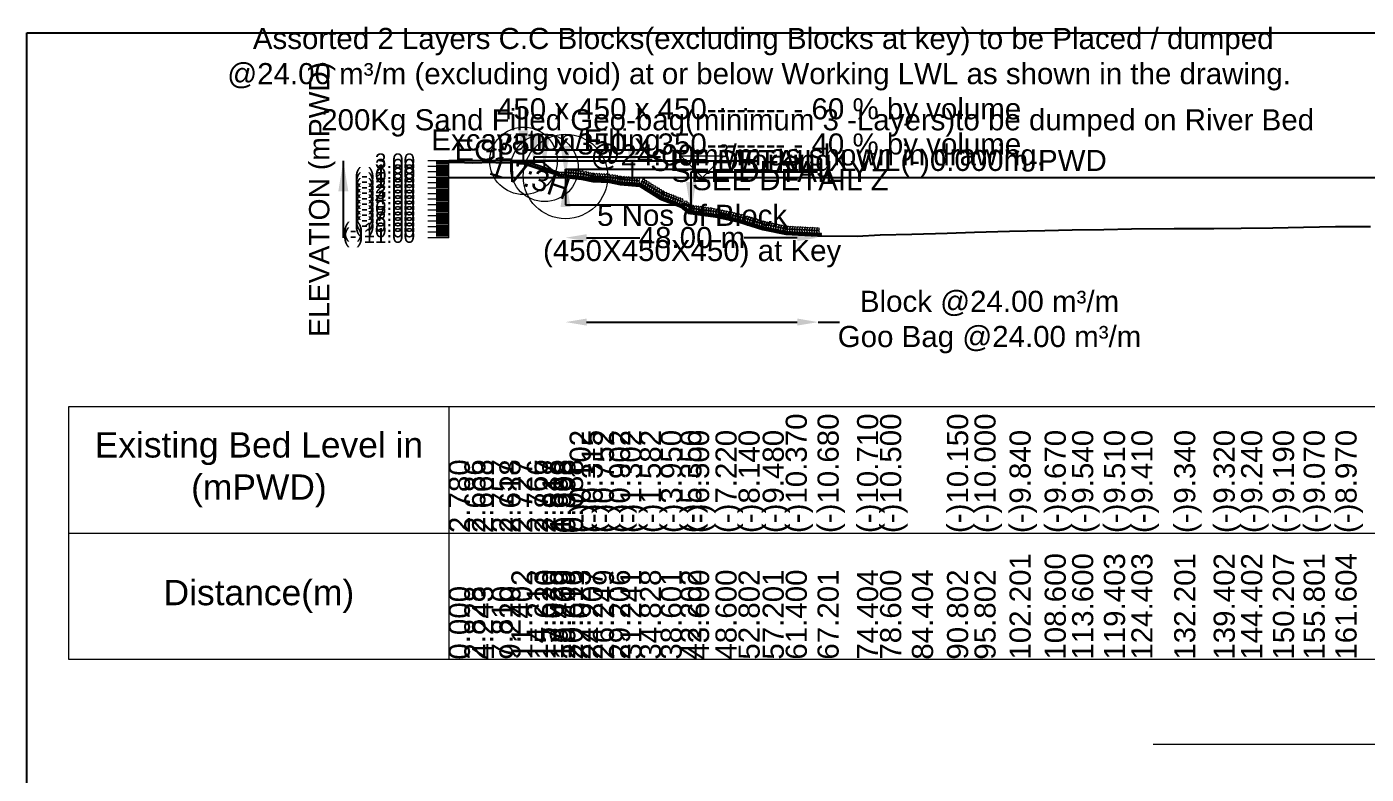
# Model space of a CAD drawing. Header units: inches. Extents: x 89000 to 845000, y -7071 to 18.
# Drawn here: x 175000 to 178174, y -1757 to 14 of the extents above; entities that cross this region are included whole.
import ezdxf

# ---------------------------------------------------------------- set-up
doc = ezdxf.new("R2010")
doc.units = ezdxf.units.IN
doc.header["$LTSCALE"] = 7
doc.header["$MEASUREMENT"] = 0
for name, color, linetype, lineweight in [('Cross section Data Border', 7, 'Continuous', 9), ('Cross Section Labels', 7, 'Continuous', 9), ('Existing_Bed_Level for Xsection', 7, 'Continuous', 25), ('Long Section Labels', 7, 'Continuous', 9)]:
    doc.layers.add(name, color=color, linetype=linetype, lineweight=lineweight)
doc.styles.get("Standard").update_dxf_attribs({"font": 'arial.ttf'})
doc.dimstyles.new('Appron Lebeling Style', dxfattribs={"dimtxt": 50, "dimasz": 50, "dimexe": 0.18, "dimexo": 0.0625, "dimgap": 0.09, "dimtad": 0, "dimtih": 1, "dimtoh": 1, "dimdec": 4, "dimzin": 0, "dimdsep": 46, "dimtxsty": 'Standard', "dimcen": 0.09, "dimse1": 1, "dimse2": 1, "dimadec": 0, "dimazin": 0, "dimtfac": 1, "dimtdec": 4, "dimtofl": 0, "dimtmove": 0, "dimatfit": 3, "dimfxl": 1, "dimtolj": 1, "dimtzin": 0, "dimarcsym": 0})
doc.dimstyles.get("Standard").update_dxf_attribs({"dimtxt": 0.18, "dimasz": 0.18, "dimexe": 0.18, "dimexo": 0.0625, "dimgap": 0.09, "dimtad": 0, "dimtih": 1, "dimtoh": 1, "dimdec": 4, "dimzin": 0, "dimdsep": 46, "dimtxsty": 'Standard', "dimcen": 0.09, "dimadec": 0, "dimazin": 0, "dimtfac": 1, "dimtdec": 4, "dimtofl": 0, "dimtmove": 0, "dimatfit": 3, "dimfxl": 1, "dimtolj": 1, "dimtzin": 0, "dimarcsym": 0})

# ---------------------------------------------------------------- blocks, each defined once
blk = doc.blocks.new('*D5')
at = {"layer": 'Cross Section Labels', "color": 0, "lineweight": -2, "transparency": 16777216}
for p, q in [((176326.5, -485.8), (176452.4, -485.8)), ((176825.4, -485.8), (176699.5, -485.8))]:
    blk.add_line(p, q, dxfattribs=at)
at = {"layer": 'Cross Section Labels', "color": 0, "transparency": 16777216}
for points in [[(176326.5, -477.4), (176326.5, -494.1), (176276.5, -485.8)], [(176825.4, -477.4), (176825.4, -494.1), (176875.4, -485.8)]]:
    blk.add_solid(points, dxfattribs=at)
at = {"layer": 'Defpoints', "color": 0, "transparency": 16777216}
for p in [(176276.5, -342.8), (176875.4, -481.6), (176875.4, -485.8)]:
    blk.add_point(p, dxfattribs=at)
at = {"layer": 'Cross Section Labels', "color": 0, "transparency": 16777216, "insert": (176576, -485.8), "char_height": 50, "attachment_point": 5}
blk.add_mtext('\\A1;48.00 m', dxfattribs=at)
blk = doc.blocks.new('*D6')
at = {"layer": 'Cross Section Labels', "color": 0, "lineweight": -2, "transparency": 16777216}
for p, q in [((176326.5, -685.8), (176825.4, -685.8)), ((176875.4, -685.8), (176925.4, -685.8))]:
    blk.add_line(p, q, dxfattribs=at)
at = {"layer": 'Cross Section Labels', "color": 0, "transparency": 16777216}
for points in [[(176326.5, -677.4), (176326.5, -694.1), (176276.5, -685.8)], [(176825.4, -677.4), (176825.4, -694.1), (176875.4, -685.8)]]:
    blk.add_solid(points, dxfattribs=at)
at = {"layer": 'Defpoints', "color": 0, "transparency": 16777216}
for p in [(176276.5, -342.8), (176875.4, -481.6), (176875.4, -685.8)]:
    blk.add_point(p, dxfattribs=at)
at = {"layer": 'Cross Section Labels', "color": 0, "transparency": 16777216, "insert": (177281.1, -685.8), "char_height": 50, "attachment_point": 5}
blk.add_mtext('\\A1;Block @24.00 m³/m ^JGoo Bag @24.00 m³/m ', dxfattribs=at)

msp = doc.modelspace()

# ---------------------------------------------------------------- linework, layer by layer
msp.add_lwpolyline([(175000, 0), (185000, 0), (185000, -7071), (175000, -7071)], close=True)
at = {"layer": 'Cross section Data Border'}
msp.add_lwpolyline([(175100, -885.77), (183757.09932, -885.77), (183757.09932, -1485.77), (175100, -1485.77)], close=True, dxfattribs=at)
for points in [[(176000, -885.77), (176000, -1485.77)], [(175100, -1185.77), (183757.09932, -1185.77)]]:
    msp.add_lwpolyline(points, dxfattribs=at)
at = {"layer": 'Cross Section Labels'}
msp.add_lwpolyline([(176600.87462, -342.77), (176650.87462, -292.77), (176550.87462, -292.77)], close=True, dxfattribs=at)
msp.add_lwpolyline([(177668.54966, -1685.77), (179828.54966, -1685.77), (181988.54966, -1685.77)], dxfattribs=at)
for centre, radius in [((176177.02462, -303.77), 80), ((176226.74962, -320.345), 80), ((176276.47462, -340.82), 100)]:
    msp.add_circle(centre, radius, dxfattribs=at)
at = {"layer": 'Existing_Bed_Level for Xsection'}
for points in [[(176276.47462, -303.77), (176000, -303.77)], [(176000, -306.63), (176036.76955, -307.852), (176055.15433, -308.086), (176101.53325, -306.929), (176119.85408, -308.736), (176148.22281, -307.319), (176184.76472, -306.812), (176203.06649, -306.019), (176221.38202, -306.136), (176239.70816, -322.126), (176249.72185, -329.796), (176268.00187, -341.626), (176286.2953, -344.096), (176314.69668, -346.865), (176341.23452, -352.546), (176379.68013, -354.496), (176406.13298, -359.696), (176452.76594, -363.336), (176501.80674, -394.12), (176548.62464, -412.32), (176566.80596, -427.27), (176631.80535, -436.63), (176686.4197, -448.59), (176743.61818, -466.01), (176798.20423, -477.58), (176873.61548, -481.61), (176967.25591, -482), (177021.80331, -479.27), (177097.24929, -477.58), (177180.42577, -474.72), (177245.42443, -472.77), (177328.61018, -470.69), (177411.80239, -468.48), (177476.80229, -466.79), (177552.23484, -466.4), (177617.23344, -465.1), (177718.60787, -464.19), (177812.22984, -463.93), (177877.22881, -462.89), (177952.68482, -462.24), (178025.41502, -460.68), (178100.85792, -459.38), (178184.03869, -459.64)], [(176261.84962, -332.045), (176177.62502, -303.97014), (176177.02462, -303.77), (176176.39173, -303.77), (176164.69173, -303.77)], [(176164.69173, -307.67), (176176.39173, -307.67), (176261.84962, -336.15596)], [(176164.69173, -308.97), (176176.18077, -308.97), (176260.03077, -336.92)], [(176164.69173, -310.27), (176175.96981, -310.27), (176258.92462, -337.9216)], [(176000, -342.77), (183657.09932, -342.77)]]:
    msp.add_lwpolyline(points, dxfattribs=at)
at = {"layer": 'Long Section Labels'}
for points in [[(176000, -303.77), (175950, -303.77)], [(176000, -316.77), (175950, -316.77)], [(176000, -307.02), (175970, -307.02)], [(176000, -310.27), (175970, -310.27)], [(176000, -313.52), (175970, -313.52)], [(176000, -485.77), (176000, -472.77), (176000, -459.77), (176000, -446.77), (176000, -433.77), (176000, -420.77), (176000, -407.77), (176000, -394.77), (176000, -381.77), (176000, -368.77), (176000, -355.77), (176000, -342.77), (176000, -329.77), (176000, -316.77), (176000, -303.77)], [(176000, -329.77), (175950, -329.77)], [(176000, -342.77), (175950, -342.77)], [(176000, -320.02), (175970, -320.02)], [(176000, -323.27), (175970, -323.27)], [(176000, -326.52), (175970, -326.52)], [(176000, -333.02), (175970, -333.02)], [(176000, -336.27), (175970, -336.27)], [(176000, -339.52), (175970, -339.52)], [(176000, -346.02), (175970, -346.02)], [(176000, -355.77), (175950, -355.77)], [(176000, -368.77), (175950, -368.77)], [(176000, -349.27), (175970, -349.27)], [(176000, -352.52), (175970, -352.52)], [(176000, -359.02), (175970, -359.02)], [(176000, -362.27), (175970, -362.27)], [(176000, -365.52), (175970, -365.52)], [(176000, -372.02), (175970, -372.02)], [(176000, -375.27), (175970, -375.27)], [(176000, -378.52), (175970, -378.52)], [(176000, -381.77), (175950, -381.77)], [(176000, -394.77), (175950, -394.77)], [(176000, -407.77), (175950, -407.77)], [(176000, -385.02), (175970, -385.02)], [(176000, -388.27), (175970, -388.27)], [(176000, -391.52), (175970, -391.52)], [(176000, -398.02), (175970, -398.02)], [(176000, -401.27), (175970, -401.27)], [(176000, -404.52), (175970, -404.52)], [(176000, -411.02), (175970, -411.02)], [(176000, -420.77), (175950, -420.77)], [(176000, -433.77), (175950, -433.77)], [(176000, -414.27), (175970, -414.27)], [(176000, -417.52), (175970, -417.52)], [(176000, -424.02), (175970, -424.02)], [(176000, -427.27), (175970, -427.27)], [(176000, -430.52), (175970, -430.52)], [(176000, -437.02), (175970, -437.02)], [(176000, -440.27), (175970, -440.27)], [(176000, -443.52), (175970, -443.52)], [(176000, -446.77), (175950, -446.77)], [(176000, -459.77), (175950, -459.77)], [(176000, -472.77), (175950, -472.77)], [(176000, -450.02), (175970, -450.02)], [(176000, -453.27), (175970, -453.27)], [(176000, -456.52), (175970, -456.52)], [(176000, -463.02), (175970, -463.02)], [(176000, -466.27), (175970, -466.27)], [(176000, -469.52), (175970, -469.52)], [(176000, -476.02), (175970, -476.02)], [(176000, -485.77), (175950, -485.77)], [(176000, -479.27), (175970, -479.27)], [(176000, -482.52), (175970, -482.52)]]:
    msp.add_lwpolyline(points, dxfattribs=at)
for points in [[(176164.69173, -303.77), (176160.79173, -303.77), (176160.79173, -309.62), (176164.69173, -309.62)], [(176164.69173, -309.62), (176160.79173, -309.62), (176160.79173, -315.47), (176164.69173, -315.47)], [(176170.54173, -303.77), (176164.69173, -303.77), (176164.69173, -307.67), (176170.54173, -307.67)], [(176176.39173, -303.77), (176170.54173, -303.77), (176170.54173, -307.67), (176176.39173, -307.67)], [(176183.17482, -305.82007), (176177.62502, -303.97014), (176176.39173, -307.67), (176181.94153, -309.51993)], [(176188.72462, -307.67), (176183.17482, -305.82007), (176181.94153, -309.51993), (176187.49133, -311.36986)], [(176194.27441, -309.51993), (176188.72462, -307.67), (176187.49133, -311.36986), (176193.04112, -313.2198)], [(176199.82421, -311.36986), (176194.27441, -309.51993), (176193.04112, -313.2198), (176198.59092, -315.06973)], [(176205.37401, -313.2198), (176199.82421, -311.36986), (176198.59092, -315.06973), (176204.14072, -316.91966)], [(176210.9238, -315.06973), (176205.37401, -313.2198), (176204.14072, -316.91966), (176209.69052, -318.76959)], [(176216.4736, -316.91966), (176210.9238, -315.06973), (176209.69052, -318.76959), (176215.24031, -320.61953)], [(176222.0234, -318.76959), (176216.4736, -316.91966), (176215.24031, -320.61953), (176220.79011, -322.46946)], [(176227.5732, -320.61953), (176222.0234, -318.76959), (176220.79011, -322.46946), (176226.33991, -324.31939)], [(176233.12299, -322.46946), (176227.5732, -320.61953), (176226.33991, -324.31939), (176231.88971, -326.16932)], [(176238.67279, -324.31939), (176233.12299, -322.46946), (176231.88971, -326.16932), (176237.4395, -328.01926)], [(176244.22259, -326.16932), (176238.67279, -324.31939), (176237.4395, -328.01926), (176242.9893, -329.86919)], [(176249.77239, -328.01926), (176244.22259, -326.16932), (176242.9893, -329.86919), (176248.5391, -331.71912)], [(176255.32218, -329.86919), (176249.77239, -328.01926), (176248.5391, -331.71912), (176254.08889, -333.56905)], [(176260.87198, -331.71912), (176255.32218, -329.86919), (176254.08889, -333.56905), (176259.63869, -335.41899)], [(176264.77462, -336.92), (176258.92462, -336.92), (176258.92462, -342.77), (176264.77462, -342.77)], [(176267.69962, -331.07), (176261.84962, -331.07), (176261.84962, -336.92), (176267.69962, -336.92)], [(176270.62462, -336.92), (176264.77462, -336.92), (176264.77462, -342.77), (176270.62462, -342.77)], [(176273.54962, -331.07), (176267.69962, -331.07), (176267.69962, -336.92), (176273.54962, -336.92)], [(176276.47462, -336.92), (176270.62462, -336.92), (176270.62462, -342.77), (176276.47462, -342.77)], [(176283.18022, -330.41839), (176277.37792, -331.16393), (176278.12346, -336.96623), (176283.92576, -336.22069)], [(176283.03253, -324.07944), (176277.61913, -326.29699), (176279.83668, -331.7104), (176285.25009, -329.49284)], [(176288.97761, -331.20116), (176283.17531, -331.9467), (176283.92085, -337.749), (176289.72315, -337.00346)], [(176288.82992, -324.86221), (176283.41652, -327.07976), (176285.63408, -332.49317), (176291.04748, -330.27561)], [(176294.32089, -331.67837), (176288.55016, -332.63816), (176289.50995, -338.40889), (176295.28068, -337.4491)], [(176293.93868, -325.34923), (176288.61107, -327.76563), (176291.02747, -333.09325), (176296.35509, -330.67684)], [(176300.14328, -332.24603), (176294.37255, -333.20582), (176295.33235, -338.97655), (176301.10307, -338.01676)], [(176299.76108, -325.91688), (176294.43346, -328.33329), (176296.84986, -333.6609), (176302.17748, -331.2445)], [(176305.96568, -332.81368), (176300.19495, -333.77347), (176301.15474, -339.5442), (176306.92547, -338.58441)], [(176305.58347, -326.48454), (176300.25585, -328.90094), (176302.67226, -334.22856), (176307.99987, -331.81216)], [(176311.78807, -333.38134), (176306.01734, -334.34113), (176306.97713, -340.11186), (176312.74786, -339.15207)], [(176311.40586, -327.05219), (176306.07825, -329.4686), (176308.49465, -334.79621), (176313.82227, -332.37981)], [(176317.61046, -333.94899), (176311.83974, -334.90879), (176312.79953, -340.67951), (176318.57025, -339.71972)], [(176317.22826, -327.61985), (176311.90064, -330.03625), (176314.31704, -335.36387), (176319.64466, -332.94747)], [(176324.77744, -335.58755), (176318.93508, -335.88642), (176319.23395, -341.72878), (176325.07631, -341.42991)], [(176325.11578, -329.25591), (176319.54841, -331.05226), (176321.34476, -336.61963), (176326.91213, -334.82328)], [(176330.49783, -336.81213), (176324.65547, -337.111), (176324.95434, -342.95336), (176330.7967, -342.65449)], [(176330.83617, -330.48049), (176325.2688, -332.27684), (176327.06515, -337.84421), (176332.63252, -336.04786)], [(176336.21823, -338.0367), (176330.37587, -338.33557), (176330.67474, -344.17793), (176336.5171, -343.87906)], [(176336.55657, -331.70506), (176330.9892, -333.50141), (176332.78555, -339.06878), (176338.35292, -337.27243)], [(176341.93862, -339.26128), (176336.09626, -339.56015), (176336.39513, -345.40251), (176342.23749, -345.10364)], [(176342.27696, -332.92964), (176336.70959, -334.72599), (176338.50594, -340.29336), (176344.07331, -338.49701)], [(176344.97677, -333.31089), (176339.76726, -335.97238), (176342.42875, -341.18189), (176347.63826, -338.5204)], [(176345.65283, -339.61542), (176339.93297, -340.84247), (176341.16002, -346.56234), (176346.87988, -345.33528)], [(176350.81926, -333.60723), (176345.60975, -336.26872), (176348.27124, -341.47822), (176353.48075, -338.81673)], [(176351.49532, -339.91176), (176345.77546, -341.13881), (176347.00251, -346.85867), (176352.72237, -345.63162)], [(176356.66175, -333.90356), (176351.45224, -336.56505), (176354.11373, -341.77456), (176359.32324, -339.11307)], [(176357.33781, -340.20809), (176351.61795, -341.43515), (176352.845, -347.15501), (176358.56486, -345.92796)], [(176362.50424, -334.1999), (176357.29473, -336.86139), (176359.95622, -342.0709), (176365.16573, -339.40941)], [(176363.1803, -340.50443), (176357.46043, -341.73149), (176358.68749, -347.45135), (176364.40735, -346.22429)], [(176368.34673, -334.49624), (176363.13722, -337.15773), (176365.79871, -342.36724), (176371.00822, -339.70575)], [(176369.02279, -340.80077), (176363.30292, -342.02782), (176364.52998, -347.74769), (176370.24984, -346.52063)], [(176374.18922, -334.79257), (176368.97971, -337.45407), (176371.6412, -342.66357), (176376.85071, -340.00208)], [(176374.86528, -341.0971), (176369.14541, -342.32416), (176370.37247, -348.04402), (176376.09233, -346.81697)], [(176380.03171, -335.08891), (176374.8222, -337.7504), (176377.48369, -342.95991), (176382.6932, -340.29842)], [(176380.70777, -341.39344), (176374.9879, -342.6205), (176376.21496, -348.34036), (176381.93482, -347.1133)], [(176388.31014, -342.80323), (176382.47362, -343.20013), (176382.87052, -349.03665), (176388.70704, -348.63975)], [(176388.54215, -336.4668), (176383.00571, -338.35636), (176384.89527, -343.89279), (176390.4317, -342.00323)], [(176394.05029, -343.93161), (176388.21377, -344.32851), (176388.61067, -350.16503), (176394.44719, -349.76813)], [(176394.28229, -337.59518), (176388.74586, -339.48473), (176390.63542, -345.02117), (176396.17185, -343.13161)], [(176399.79043, -345.05998), (176393.95391, -345.45688), (176394.35081, -351.2934), (176400.18733, -350.8965)], [(176400.02244, -338.72355), (176394.48601, -340.61311), (176396.37556, -346.14954), (176401.91199, -344.25999)], [(176405.53058, -346.18836), (176399.69406, -346.58526), (176400.09096, -352.42178), (176405.92748, -352.02488)], [(176405.76258, -339.85193), (176400.22615, -341.74149), (176402.11571, -347.27792), (176407.65214, -345.38836)], [(176409.29659, -340.48395), (176404.01657, -343.00266), (176406.53529, -348.28268), (176411.8153, -345.76396)], [(176409.8008, -346.80454), (176404.04966, -347.87546), (176405.12058, -353.6266), (176410.87172, -352.55568)], [(176415.12885, -340.93919), (176409.84883, -343.45791), (176412.36755, -348.73792), (176417.64756, -346.21921)], [(176415.63306, -347.25979), (176409.88192, -348.33071), (176410.95284, -354.08185), (176416.70398, -353.01093)], [(176420.96111, -341.39444), (176415.68109, -343.91315), (176418.19981, -349.19317), (176423.47982, -346.67445)], [(176421.46532, -347.71503), (176415.71418, -348.78595), (176416.7851, -354.53709), (176422.53624, -353.46617)], [(176426.79337, -341.84968), (176421.51335, -344.3684), (176424.03207, -349.64841), (176429.31208, -347.1297)], [(176427.29758, -348.17028), (176421.54644, -349.2412), (176422.61736, -354.99234), (176428.3685, -353.92142)], [(176432.62563, -342.30493), (176427.34561, -344.82364), (176429.86433, -350.10366), (176435.14434, -347.58494)], [(176433.12984, -348.62552), (176427.3787, -349.69644), (176428.44962, -355.44758), (176434.20076, -354.37666)], [(176438.45789, -342.76017), (176433.17787, -345.27889), (176435.69659, -350.5589), (176440.9766, -348.04019)], [(176438.9621, -349.08077), (176433.21096, -350.15169), (176434.28188, -355.90283), (176440.03302, -354.83191)], [(176444.29015, -343.21542), (176439.01013, -345.73413), (176441.52885, -351.01415), (176446.80886, -348.49543)], [(176450.12241, -343.67066), (176444.84239, -346.18938), (176447.3611, -351.46939), (176452.64112, -348.95068)], [(176464.50645, -347.80036), (176458.66058, -347.58072), (176458.44093, -353.42659), (176464.28681, -353.64624)], [(176444.79436, -349.53601), (176439.04322, -350.60693), (176440.11414, -356.35807), (176445.86528, -355.28715)], [(176450.62662, -349.99126), (176444.87548, -351.06218), (176445.9464, -356.81332), (176451.69754, -355.7424)], [(176462.01947, -353.63295), (176456.42826, -351.91223), (176454.70754, -357.50344), (176460.29875, -359.22416)], [(176466.97419, -356.74313), (176461.38297, -355.02242), (176459.66226, -360.61363), (176465.25347, -362.33434)], [(176469.46117, -350.91055), (176463.61529, -350.69091), (176463.39565, -356.53678), (176469.24153, -356.75642)], [(176471.9289, -359.85332), (176466.33769, -358.13261), (176464.61698, -363.72382), (176470.20819, -365.44453)], [(176474.41589, -354.02073), (176468.57001, -353.80109), (176468.35037, -359.64697), (176474.19625, -359.86661)], [(176476.88362, -362.96351), (176471.29241, -361.24279), (176469.5717, -366.83401), (176475.16291, -368.55472)], [(176479.37061, -357.13092), (176473.52473, -356.91128), (176473.30509, -362.75716), (176479.15096, -362.9768)], [(176481.83834, -366.0737), (176476.24713, -364.35298), (176474.52642, -369.94419), (176480.11763, -371.66491)], [(176484.32532, -360.24111), (176478.47945, -360.02147), (176478.25981, -365.86734), (176484.10568, -366.08698)], [(176486.79306, -369.18388), (176481.20185, -367.46317), (176479.48113, -373.05438), (176485.07235, -374.77509)], [(176489.28004, -363.3513), (176483.43417, -363.13165), (176483.21453, -368.97753), (176489.0604, -369.19717)], [(176491.74778, -372.29407), (176486.15657, -370.57336), (176484.43585, -376.16457), (176490.02706, -377.88528)], [(176494.23476, -366.46148), (176488.38889, -366.24184), (176488.16924, -372.08772), (176494.01512, -372.30736)], [(176496.7025, -375.40426), (176491.11128, -373.68354), (176489.39057, -379.27476), (176494.98178, -380.99547)], [(176499.18948, -369.57167), (176493.3436, -369.35203), (176493.12396, -375.1979), (176498.96984, -375.41755)], [(176501.65721, -378.51444), (176496.066, -376.79373), (176494.34529, -382.38494), (176499.9365, -384.10566)], [(176504.1442, -372.68186), (176498.29832, -372.46222), (176498.07868, -378.30809), (176503.92456, -378.52773)], [(176506.61193, -381.62463), (176501.02072, -379.90392), (176499.30001, -385.49513), (176504.89122, -387.21584)], [(176509.09892, -375.79205), (176503.25304, -375.5724), (176503.0334, -381.41828), (176508.87927, -381.63792)], [(176510.96281, -376.86505), (176505.18047, -377.75221), (176506.06763, -383.53455), (176511.84997, -382.64739)], [(176516.41531, -378.98466), (176510.63297, -379.87181), (176511.52013, -385.65415), (176517.30247, -384.767)], [(176509.62083, -383.06209), (176503.8054, -382.42708), (176503.1704, -388.24252), (176508.98583, -388.87752)], [(176515.07334, -385.18169), (176509.2579, -384.54669), (176508.6229, -390.36212), (176514.43833, -390.99713)], [(176520.52584, -387.3013), (176514.7104, -386.6663), (176514.0754, -392.48173), (176519.89083, -393.11673)], [(176521.86782, -381.10427), (176516.08548, -381.99142), (176516.97263, -387.77376), (176522.75497, -386.88661)], [(176525.97834, -389.42091), (176520.1629, -388.7859), (176519.5279, -394.60134), (176525.34333, -395.23634)], [(176527.32032, -383.22387), (176521.53798, -384.11103), (176522.42513, -389.89337), (176528.20747, -389.00621)], [(176531.43084, -391.54051), (176525.61541, -390.90551), (176524.9804, -396.72094), (176530.79583, -397.35595)], [(176532.77282, -385.34348), (176526.99048, -386.23063), (176527.87763, -392.01297), (176533.65997, -391.12582)], [(176536.88334, -393.66012), (176531.06791, -393.02511), (176530.4329, -398.84055), (176536.24834, -399.47555)], [(176538.22532, -387.46308), (176532.44298, -388.35024), (176533.33014, -394.13258), (176539.11248, -393.24542)], [(176542.33584, -395.77972), (176536.52041, -395.14472), (176535.8854, -400.96015), (176541.70084, -401.59516)], [(176543.67782, -389.58269), (176537.89548, -390.46985), (176538.78264, -396.25219), (176544.56498, -395.36503)], [(176547.78834, -397.89933), (176541.97291, -397.26433), (176541.3379, -403.07976), (176547.15334, -403.71476)], [(176549.13032, -391.7023), (176543.34798, -392.58945), (176544.23514, -398.37179), (176550.01748, -397.48464)], [(176553.24084, -400.01894), (176547.42541, -399.38393), (176546.79041, -405.19937), (176552.60584, -405.83437)], [(176554.58282, -393.8219), (176548.80048, -394.70906), (176549.68764, -400.4914), (176555.46998, -399.60424)], [(176561.36811, -405.78969), (176556.04137, -403.37135), (176553.62303, -408.69809), (176558.94977, -411.11643)], [(176564.5772, -400.32106), (176558.80682, -399.35918), (176557.84494, -405.12956), (176563.61532, -406.09144)], [(176565.88668, -409.50519), (176560.55995, -407.08685), (176558.14161, -412.41359), (176563.46835, -414.83193)], [(176569.09578, -404.03657), (176563.3254, -403.07468), (176562.36352, -408.84506), (176568.1339, -409.80694)], [(176570.40526, -413.22069), (176565.07852, -410.80235), (176562.66019, -416.12909), (176567.98692, -418.54743)], [(176573.61436, -407.75207), (176567.84398, -406.79018), (176566.88209, -412.56056), (176572.65247, -413.52245)], [(176574.08694, -408.71838), (176568.65421, -410.88816), (176570.82399, -416.32089), (176576.25672, -414.1511)], [(176578.13294, -411.46757), (176572.36256, -410.50568), (176571.40067, -416.27606), (176577.17105, -417.23795)], [(176579.87721, -409.55218), (176574.44448, -411.72197), (176576.61427, -417.1547), (176582.04699, -414.98491)], [(176585.66748, -410.38599), (176580.23475, -412.55578), (176582.40454, -417.9885), (176587.83727, -415.81872)], [(176591.45776, -411.2198), (176586.02503, -413.38958), (176588.19481, -418.82231), (176593.62754, -416.65253)], [(176597.24803, -412.05361), (176591.8153, -414.22339), (176593.98509, -419.65612), (176599.41781, -417.48633)], [(176574.92384, -416.93619), (176569.5971, -414.51786), (176567.17876, -419.84459), (176572.5055, -422.26293)], [(176574.17878, -415.05839), (176568.37014, -415.75279), (176569.06454, -421.56143), (176574.87318, -420.86703)], [(176579.96905, -415.89219), (176574.16041, -416.58659), (176574.85481, -422.39524), (176580.66345, -421.70083)], [(176585.75932, -416.726), (176579.95068, -417.4204), (176580.64508, -423.22904), (176586.45373, -422.53464)], [(176591.5496, -417.55981), (176585.74096, -418.25421), (176586.43536, -424.06285), (176592.244, -423.36845)], [(176597.33987, -418.39361), (176591.53123, -419.08802), (176592.22563, -424.89666), (176598.03427, -424.20225)], [(176603.13014, -419.22742), (176597.3215, -419.92182), (176598.0159, -425.73046), (176603.82455, -425.03606)], [(176603.0383, -412.88741), (176597.60557, -415.0572), (176599.77536, -420.48993), (176605.20809, -418.32014)], [(176608.92042, -420.06123), (176603.11178, -420.75563), (176603.80618, -426.56427), (176609.61482, -425.86987)], [(176608.82858, -413.72122), (176603.39585, -415.89101), (176605.56563, -421.32373), (176610.99836, -419.15395)], [(176613.78504, -420.3453), (176608.35231, -422.51509), (176610.5221, -427.94781), (176615.95483, -425.77803)], [(176614.61885, -414.55503), (176609.18612, -416.72481), (176611.35591, -422.15754), (176616.78863, -419.98775)], [(176619.57531, -421.17911), (176614.14259, -423.34889), (176616.31237, -428.78162), (176621.7451, -426.61184)], [(176620.40912, -415.38883), (176614.97639, -417.55862), (176617.14618, -422.99135), (176622.57891, -420.82156)], [(176625.36559, -422.01292), (176619.93286, -424.1827), (176622.10265, -429.61543), (176627.53537, -427.44564)], [(176628.40883, -418.4881), (176623.03212, -416.18299), (176620.72702, -421.5597), (176626.10372, -423.86481)], [(176631.15586, -422.84672), (176625.72313, -425.01651), (176627.89292, -430.44924), (176633.32565, -428.27945)], [(176634.19911, -419.32191), (176628.8224, -417.0168), (176626.51729, -422.39351), (176631.894, -424.69861)], [(176637.8715, -424.08734), (176632.29576, -425.85752), (176634.06593, -431.43327), (176639.64168, -429.66309)], [(176641.16231, -420.79245), (176635.96688, -418.10358), (176633.278, -423.299), (176638.47343, -425.98788)], [(176643.58608, -425.33878), (176638.01033, -427.10896), (176639.78051, -432.6847), (176645.35626, -430.91453)], [(176646.87688, -422.04389), (176641.68146, -419.35501), (176638.99258, -424.55044), (176644.18801, -427.23932)], [(176649.30066, -426.59022), (176643.72491, -428.36039), (176645.49509, -433.93614), (176651.07084, -432.16597)], [(176652.59146, -423.29533), (176647.39604, -420.60645), (176644.70716, -425.80187), (176649.90258, -428.49075)], [(176655.01524, -427.84165), (176649.43949, -429.61183), (176651.20967, -435.18758), (176656.78542, -433.4174)], [(176658.30604, -424.54676), (176653.11062, -421.85788), (176650.42174, -427.05331), (176655.61716, -429.74219)], [(176660.72982, -429.09309), (176655.15407, -430.86326), (176656.92425, -436.43901), (176662.49999, -434.66884)], [(176664.02062, -425.7982), (176658.8252, -423.10932), (176656.13632, -428.30474), (176661.33174, -430.99362)], [(176666.4444, -430.34452), (176660.86865, -432.1147), (176662.63882, -437.69045), (176668.21457, -435.92027)], [(176669.7352, -427.04963), (176664.53977, -424.36076), (176661.8509, -429.55618), (176667.04632, -432.24506)], [(176672.15898, -431.59596), (176666.58323, -433.36614), (176668.3534, -438.94188), (176673.92915, -437.17171)], [(176675.44978, -428.30107), (176670.25435, -425.61219), (176667.56547, -430.80762), (176672.7609, -433.4965)], [(176677.87355, -432.8474), (176672.29781, -434.61757), (176674.06798, -440.19332), (176679.64373, -438.42315)], [(176681.16436, -429.55251), (176675.96893, -426.86363), (176673.28005, -432.05905), (176678.47548, -434.74793)], [(176683.58813, -434.09883), (176678.01238, -435.86901), (176679.78256, -441.44476), (176685.35831, -439.67458)], [(176686.87893, -430.80394), (176681.68351, -428.11506), (176678.99463, -433.31049), (176684.19006, -435.99937)], [(176689.30271, -435.35027), (176683.72696, -437.12044), (176685.49714, -442.69619), (176691.07289, -440.92602)], [(176692.59351, -432.05538), (176687.39809, -429.3665), (176684.70921, -434.56192), (176689.90463, -437.2508)], [(176695.94831, -437.32752), (176690.24887, -438.64621), (176691.56756, -444.34565), (176697.267, -443.02696)], [(176699.49202, -434.30631), (176694.52823, -431.21063), (176691.43255, -436.17442), (176696.39634, -439.2701)], [(176701.54453, -439.03187), (176695.8451, -440.35056), (176697.16379, -446.05), (176702.86322, -444.73131)], [(176705.08824, -436.01065), (176700.12445, -432.91497), (176697.02877, -437.87877), (176701.99257, -440.97445)], [(176707.14075, -440.73622), (176701.44132, -442.05491), (176702.76001, -447.75434), (176708.45944, -446.43566)], [(176710.68447, -437.715), (176705.72067, -434.61932), (176702.62499, -439.58312), (176707.58879, -442.6788)], [(176712.73697, -442.44057), (176707.03754, -443.75926), (176708.35623, -449.45869), (176714.05566, -448.14)], [(176716.28069, -439.41935), (176711.31689, -436.32367), (176708.22121, -441.28747), (176713.18501, -444.38315)], [(176718.3332, -444.14492), (176712.63376, -445.46361), (176713.95245, -451.16304), (176719.65188, -449.84435)], [(176721.87691, -441.1237), (176716.91311, -438.02802), (176713.81743, -442.99182), (176718.78123, -446.0875)], [(176727.47313, -442.82805), (176722.50933, -439.73237), (176719.41366, -444.69617), (176724.37745, -447.79185)], [(176733.06935, -444.5324), (176728.10556, -441.43672), (176725.00988, -446.40052), (176729.97367, -449.49619)], [(176738.66557, -446.23675), (176733.70178, -443.14107), (176730.6061, -448.10486), (176735.56989, -451.20054)], [(176723.92942, -445.84927), (176718.22998, -447.16796), (176719.54867, -452.86739), (176725.24811, -451.5487)], [(176729.52564, -447.55362), (176723.8262, -448.87231), (176725.14489, -454.57174), (176730.84433, -453.25305)], [(176735.12186, -449.25797), (176729.42243, -450.57665), (176730.74111, -456.27609), (176736.44055, -454.9574)], [(176740.71808, -450.96231), (176735.01865, -452.281), (176736.33734, -457.98044), (176742.03677, -456.66175)], [(176744.26179, -447.9411), (176739.298, -444.84542), (176736.20232, -449.80921), (176741.16612, -452.90489)], [(176746.3143, -452.66666), (176740.61487, -453.98535), (176741.93356, -459.68479), (176747.63299, -458.3661)], [(176749.85802, -449.64545), (176744.89422, -446.54977), (176741.79854, -451.51356), (176746.76234, -454.60924)], [(176750.87078, -453.69624), (176745.30706, -455.50384), (176747.11465, -461.06757), (176752.67838, -459.25997)], [(176754.13937, -450.37931), (176748.926, -447.7254), (176746.27209, -452.93878), (176751.48546, -455.59269)], [(176756.59364, -454.90925), (176751.02991, -456.71685), (176752.83751, -462.28058), (176758.40124, -460.47298)], [(176759.86223, -451.59232), (176754.64886, -448.93841), (176751.99495, -454.15179), (176757.20832, -456.8057)], [(176762.3165, -456.12226), (176756.75277, -457.92986), (176758.56037, -463.49359), (176764.1241, -461.68599)], [(176765.58509, -452.80533), (176760.37171, -450.15142), (176757.71781, -455.3648), (176762.93118, -458.01871)], [(176768.03936, -457.33527), (176762.47563, -459.14287), (176764.28323, -464.7066), (176769.84696, -462.899)], [(176771.30795, -454.01834), (176766.09457, -451.36444), (176763.44066, -456.57781), (176768.65404, -459.23172)], [(176773.76222, -458.54828), (176768.19849, -460.35588), (176770.00609, -465.91961), (176775.56982, -464.11201)], [(176777.0308, -455.23135), (176771.81743, -452.57745), (176769.16352, -457.79082), (176774.3769, -460.44473)], [(176779.48507, -459.76129), (176773.92135, -461.56889), (176775.72895, -467.13262), (176781.29267, -465.32502)], [(176782.75366, -456.44437), (176777.54029, -453.79046), (176774.88638, -459.00383), (176780.09975, -461.65774)], [(176785.20793, -460.9743), (176779.6442, -462.7819), (176781.4518, -468.34563), (176787.01553, -466.53803)], [(176788.47652, -457.65738), (176783.26315, -455.00347), (176780.60924, -460.21684), (176785.82261, -462.87075)], [(176790.93079, -462.18731), (176785.36706, -463.99491), (176787.17466, -469.55864), (176792.73839, -467.75104)], [(176794.19938, -458.87039), (176788.986, -456.21648), (176786.3321, -461.42985), (176791.54547, -464.08376)], [(176796.65365, -463.40032), (176791.08992, -465.20792), (176792.89752, -470.77165), (176798.46125, -468.96405)], [(176799.92224, -460.0834), (176794.70886, -457.42949), (176792.05495, -462.64286), (176797.26833, -465.29677)], [(176800.31826, -464.12366), (176795.10155, -466.77101), (176797.74891, -471.98772), (176802.96561, -469.34036)], [(176803.03379, -460.34059), (176797.47233, -458.526), (176795.65774, -464.08745), (176801.21919, -465.90204)], [(176806.15992, -464.43584), (176800.94322, -467.08319), (176803.59057, -472.2999), (176808.80728, -469.65254)], [(176808.87545, -460.65277), (176803.314, -458.83818), (176801.49941, -464.39963), (176807.06086, -466.21423)], [(176812.00159, -464.74802), (176806.78488, -467.39537), (176809.43224, -472.61208), (176814.64894, -469.96472)], [(176814.71712, -460.96495), (176809.15566, -459.15036), (176807.34107, -464.71181), (176812.90252, -466.52641)], [(176817.84325, -465.0602), (176812.62655, -467.70755), (176815.2739, -472.92426), (176820.49061, -470.2769)], [(176820.55878, -461.27713), (176814.99733, -459.46254), (176813.18273, -465.02399), (176818.74419, -466.83859)], [(176823.68492, -465.37238), (176818.46821, -468.01973), (176821.11556, -473.23644), (176826.33227, -470.58908)], [(176826.40044, -461.58931), (176820.83899, -459.77472), (176819.0244, -465.33617), (176824.58585, -467.15077)], [(176829.52658, -465.68456), (176824.30988, -468.33191), (176826.95723, -473.54862), (176832.17394, -470.90126)], [(176832.24211, -461.90149), (176826.68066, -460.0869), (176824.86606, -465.64835), (176830.42752, -467.46295)], [(176835.36825, -465.99674), (176830.15154, -468.64409), (176832.79889, -473.8608), (176838.0156, -471.21345)], [(176838.08377, -462.21367), (176832.52232, -460.39908), (176830.70773, -465.96053), (176836.26918, -467.77513)], [(176841.20991, -466.30892), (176835.9932, -468.95627), (176838.64056, -474.17298), (176843.85726, -471.52563)], [(176843.92544, -462.52585), (176838.36398, -460.71126), (176836.54939, -466.27271), (176842.11084, -468.08731)], [(176847.05158, -466.6211), (176841.83487, -469.26845), (176844.48222, -474.48516), (176849.69893, -471.83781)], [(176849.7671, -462.83804), (176844.20565, -461.02344), (176842.39106, -466.58489), (176847.95251, -468.39949)], [(176852.89324, -466.93328), (176847.67653, -469.58063), (176850.32389, -474.79734), (176855.54059, -472.14999)], [(176855.60877, -463.15022), (176850.04731, -461.33562), (176848.23272, -466.89707), (176853.79417, -468.71167)], [(176858.7349, -467.24546), (176853.5182, -469.89281), (176856.16555, -475.10952), (176861.38226, -472.46217)], [(176861.45043, -463.4624), (176855.88898, -461.6478), (176854.07439, -467.20926), (176859.63584, -469.02385)], [(176864.57657, -467.55764), (176859.35986, -470.20499), (176862.00722, -475.4217), (176867.22392, -472.77435)], [(176867.2921, -463.77458), (176861.73064, -461.95998), (176859.91605, -467.52144), (176865.4775, -469.33603)], [(176870.41823, -467.86982), (176865.20153, -470.51717), (176867.84888, -475.73388), (176873.06559, -473.08653)], [(176873.13376, -464.08676), (176867.57231, -462.27216), (176865.75771, -467.83362), (176871.31917, -469.64821)], [(176875.59597, -468.06815), (176870.51585, -470.96898), (176873.41668, -476.04911), (176878.49681, -473.14827)], [(176878.12206, -464.15605), (176872.47806, -462.6173), (176870.93932, -468.26131), (176876.58332, -469.80005)]]:
    msp.add_lwpolyline(points, close=True, dxfattribs=at)
for centre, major_axis in [((176280.90997, -342.25384), (4.28749, -0.5789)), ((176281.20568, -340.06371), (4.28749, -0.5789)), ((176281.50139, -337.87359), (4.28749, -0.5789)), ((176289.45744, -343.29405), (4.30598, -0.41981)), ((176289.67189, -341.09448), (4.30598, -0.41981)), ((176289.88634, -338.89491), (4.30598, -0.41981)), ((176298.06941, -344.13368), (4.30598, -0.41981)), ((176298.28385, -341.93411), (4.30598, -0.41981)), ((176298.4983, -339.73454), (4.30598, -0.41981)), ((176306.68137, -344.97331), (4.30598, -0.41981)), ((176306.89582, -342.77374), (4.30598, -0.41981)), ((176307.11027, -340.57416), (4.30598, -0.41981)), ((176315.40885, -345.88742), (4.23055, -0.90564)), ((176315.87147, -343.72638), (4.23055, -0.90564)), ((176316.33409, -341.56534), (4.23055, -0.90564)), ((176323.86995, -347.6987), (4.23055, -0.90564)), ((176324.33257, -345.53766), (4.23055, -0.90564)), ((176324.79518, -343.37663), (4.23055, -0.90564)), ((176332.33105, -349.50998), (4.23055, -0.90564)), ((176332.79367, -347.34895), (4.23055, -0.90564)), ((176333.25628, -345.18791), (4.23055, -0.90564)), ((176341.25477, -349.16023), (4.23055, -0.90564)), ((176341.71738, -346.99919), (4.23055, -0.90564)), ((176349.35608, -349.63867), (4.32085, -0.21916)), ((176349.46803, -347.43151), (4.32085, -0.21916)), ((176357.99777, -350.07699), (4.32085, -0.21916)), ((176358.10972, -347.86982), (4.32085, -0.21916)), ((176366.75141, -348.30814), (4.32085, -0.21916)), ((176375.3931, -348.74646), (4.32085, -0.21916)), ((176384.74923, -349.86173), (4.24516, -0.8345)), ((176340.79215, -351.32126), (4.23055, -0.90564)), ((176349.24413, -351.84583), (4.32085, -0.21916)), ((176357.88582, -352.28415), (4.32085, -0.21916)), ((176366.52751, -352.72247), (4.32085, -0.21916)), ((176366.63946, -350.5153), (4.32085, -0.21916)), ((176375.1692, -353.16078), (4.32085, -0.21916)), ((176375.28115, -350.95362), (4.32085, -0.21916)), ((176383.89668, -354.19873), (4.24516, -0.8345)), ((176384.32295, -352.03023), (4.24516, -0.8345)), ((176392.38699, -355.86772), (4.24516, -0.8345)), ((176392.81327, -353.69922), (4.24516, -0.8345)), ((176393.23954, -351.53072), (4.24516, -0.8345)), ((176400.8773, -357.53671), (4.24516, -0.8345)), ((176401.30358, -355.36821), (4.24516, -0.8345)), ((176401.72985, -353.19971), (4.24516, -0.8345)), ((176409.28896, -358.83398), (4.31328, -0.33668)), ((176409.46094, -356.63068), (4.31328, -0.33668)), ((176409.63292, -354.42739), (4.31328, -0.33668)), ((176417.91552, -359.50734), (4.31328, -0.33668)), ((176418.0875, -357.30404), (4.31328, -0.33668)), ((176418.25948, -355.10074), (4.31328, -0.33668)), ((176426.54208, -360.1807), (4.31328, -0.33668)), ((176426.71406, -357.9774), (4.31328, -0.33668)), ((176426.88604, -355.7741), (4.31328, -0.33668)), ((176435.16864, -360.85406), (4.31328, -0.33668)), ((176435.34062, -358.65076), (4.31328, -0.33668)), ((176435.5126, -356.44746), (4.31328, -0.33668)), ((176443.7952, -361.52741), (4.31328, -0.33668)), ((176443.96718, -359.32412), (4.31328, -0.33668)), ((176444.13916, -357.12082), (4.31328, -0.33668)), ((176452.42176, -362.20077), (4.31328, -0.33668)), ((176452.59374, -359.99747), (4.31328, -0.33668)), ((176452.76572, -357.79418), (4.31328, -0.33668)), ((176460.31655, -366.77102), (3.66429, -2.30016)), ((176461.49151, -364.89924), (3.66429, -2.30016)), ((176462.66647, -363.02745), (3.66429, -2.30016)), ((176467.64513, -371.37133), (3.66429, -2.30016)), ((176468.82009, -369.49955), (3.66429, -2.30016)), ((176469.99505, -367.62777), (3.66429, -2.30016)), ((176474.97371, -375.97164), (3.66429, -2.30016)), ((176476.14867, -374.09986), (3.66429, -2.30016)), ((176477.32363, -372.22808), (3.66429, -2.30016)), ((176482.30229, -380.57196), (3.66429, -2.30016)), ((176483.47725, -378.70017), (3.66429, -2.30016)), ((176484.65221, -376.82839), (3.66429, -2.30016)), ((176490.80583, -383.30049), (3.66429, -2.30016)), ((176491.98079, -381.4287), (3.66429, -2.30016)), ((176489.63087, -385.17227), (3.66429, -2.30016)), ((176496.95945, -389.77258), (3.66429, -2.30016)), ((176498.13441, -387.9008), (3.66429, -2.30016)), ((176499.30936, -386.02902), (3.66429, -2.30016)), ((176504.29118, -393.90025), (4.03243, -1.56757)), ((176505.09192, -391.84041), (4.03243, -1.56757)), ((176505.89266, -389.78058), (4.03243, -1.56757)), ((176512.35603, -397.03538), (4.03243, -1.56757)), ((176513.15677, -394.97555), (4.03243, -1.56757)), ((176513.95751, -392.91571), (4.03243, -1.56757)), ((176520.42089, -400.17051), (4.03243, -1.56757)), ((176521.22163, -398.11068), (4.03243, -1.56757)), ((176522.02237, -396.05084), (4.03243, -1.56757)), ((176528.48574, -403.30564), (4.03243, -1.56757)), ((176529.28648, -401.24581), (4.03243, -1.56757)), ((176530.08722, -399.18598), (4.03243, -1.56757)), ((176536.5506, -406.44078), (4.03243, -1.56757)), ((176537.35134, -404.38094), (4.03243, -1.56757)), ((176538.15208, -402.32111), (4.03243, -1.56757)), ((176544.61545, -409.57591), (4.03243, -1.56757)), ((176545.41619, -407.51608), (4.03243, -1.56757)), ((176546.21693, -405.45624), (4.03243, -1.56757)), ((176552.35567, -413.95732), (3.34174, -2.74782)), ((176553.7593, -412.2503), (3.34174, -2.74782)), ((176555.16293, -410.54329), (3.34174, -2.74782)), ((176559.03914, -419.45296), (3.34174, -2.74782)), ((176560.44278, -417.74594), (3.34174, -2.74782)), ((176561.84641, -416.03893), (3.34174, -2.74782)), ((176565.72262, -424.9486), (3.34174, -2.74782)), ((176567.12626, -423.24159), (3.34174, -2.74782)), ((176568.52989, -421.53457), (3.34174, -2.74782)), ((176573.24035, -427.08016), (4.28223, -0.61665)), ((176573.55534, -424.89273), (4.28223, -0.61665)), ((176573.87034, -422.70529), (4.28223, -0.61665)), ((176581.80481, -428.31346), (4.28223, -0.61665)), ((176582.1198, -426.12602), (4.28223, -0.61665)), ((176582.43479, -423.93858), (4.28223, -0.61665)), ((176590.36926, -429.54675), (4.28223, -0.61665)), ((176590.68426, -427.35931), (4.28223, -0.61665)), ((176590.99925, -425.17188), (4.28223, -0.61665)), ((176598.93372, -430.78004), (4.28223, -0.61665)), ((176599.24872, -428.59261), (4.28223, -0.61665)), ((176599.56371, -426.40517), (4.28223, -0.61665)), ((176607.49818, -432.01334), (4.28223, -0.61665)), ((176607.81317, -429.8259), (4.28223, -0.61665)), ((176608.12817, -427.63846), (4.28223, -0.61665)), ((176616.06264, -433.24663), (4.28223, -0.61665)), ((176616.37763, -431.05919), (4.28223, -0.61665)), ((176616.69262, -428.87176), (4.28223, -0.61665)), ((176624.62709, -434.47992), (4.28223, -0.61665)), ((176624.94209, -432.29249), (4.28223, -0.61665)), ((176625.25708, -430.10505), (4.28223, -0.61665)), ((176633.25438, -435.81614), (4.22625, -0.92551)), ((176633.72714, -433.6573), (4.22625, -0.92551)), ((176634.1999, -431.49845), (4.22625, -0.92551)), ((176641.70687, -437.66715), (4.22625, -0.92551)), ((176642.17964, -435.50831), (4.22625, -0.92551)), ((176642.6524, -433.34947), (4.22625, -0.92551)), ((176650.15937, -439.51816), (4.22625, -0.92551)), ((176650.63213, -437.35932), (4.22625, -0.92551)), ((176651.1049, -435.20048), (4.22625, -0.92551)), ((176658.61187, -441.36918), (4.22625, -0.92551)), ((176659.08463, -439.21033), (4.22625, -0.92551)), ((176659.55739, -437.05149), (4.22625, -0.92551)), ((176667.06436, -443.22019), (4.22625, -0.92551)), ((176667.53713, -441.06135), (4.22625, -0.92551)), ((176668.00989, -438.90251), (4.22625, -0.92551)), ((176675.51686, -445.0712), (4.22625, -0.92551)), ((176675.98962, -442.91236), (4.22625, -0.92551)), ((176676.46239, -440.75352), (4.22625, -0.92551)), ((176684.44212, -444.76337), (4.22625, -0.92551)), ((176684.91488, -442.60453), (4.22625, -0.92551)), ((176693.67571, -445.0243), (4.13872, -1.26046)), ((176683.96935, -446.92221), (4.22625, -0.92551)), ((176692.38798, -449.25255), (4.13872, -1.26046)), ((176693.03185, -447.13843), (4.13872, -1.26046)), ((176700.66542, -451.77347), (4.13872, -1.26046)), ((176701.30928, -449.65935), (4.13872, -1.26046)), ((176701.95315, -447.54522), (4.13872, -1.26046)), ((176708.94285, -454.2944), (4.13872, -1.26046)), ((176709.58672, -452.18027), (4.13872, -1.26046)), ((176710.23058, -450.06614), (4.13872, -1.26046)), ((176717.22028, -456.81532), (4.13872, -1.26046)), ((176717.86415, -454.70119), (4.13872, -1.26046)), ((176718.50801, -452.58706), (4.13872, -1.26046)), ((176725.49772, -459.33624), (4.13872, -1.26046)), ((176726.14158, -457.22211), (4.13872, -1.26046)), ((176726.78545, -455.10798), (4.13872, -1.26046)), ((176733.77515, -461.85716), (4.13872, -1.26046)), ((176734.41902, -459.74303), (4.13872, -1.26046)), ((176735.06288, -457.6289), (4.13872, -1.26046)), ((176742.05258, -464.37808), (4.13872, -1.26046)), ((176742.69645, -462.26395), (4.13872, -1.26046)), ((176743.34031, -460.14983), (4.13872, -1.26046)), ((176750.38181, -466.31406), (4.23237, -0.89709)), ((176750.84005, -464.15209), (4.23237, -0.89709)), ((176751.2983, -461.99012), (4.23237, -0.89709)), ((176758.84655, -468.10824), (4.23237, -0.89709)), ((176759.3048, -465.94627), (4.23237, -0.89709)), ((176759.76305, -463.7843), (4.23237, -0.89709)), ((176767.31129, -469.90242), (4.23237, -0.89709)), ((176767.76954, -467.74045), (4.23237, -0.89709)), ((176768.22779, -465.57848), (4.23237, -0.89709)), ((176775.77604, -471.69659), (4.23237, -0.89709)), ((176776.23428, -469.53463), (4.23237, -0.89709)), ((176776.69253, -467.37266), (4.23237, -0.89709)), ((176784.24078, -473.49077), (4.23237, -0.89709)), ((176784.69903, -471.3288), (4.23237, -0.89709)), ((176785.15728, -469.16683), (4.23237, -0.89709)), ((176792.70552, -475.28495), (4.23237, -0.89709)), ((176793.16377, -473.12298), (4.23237, -0.89709)), ((176793.62202, -470.96101), (4.23237, -0.89709)), ((176801.05693, -476.62587), (4.32024, -0.23087)), ((176801.17486, -474.41902), (4.32024, -0.23087)), ((176801.2928, -472.21217), (4.32024, -0.23087)), ((176809.6974, -477.08762), (4.32024, -0.23087)), ((176809.81533, -474.88077), (4.32024, -0.23087)), ((176809.93327, -472.67392), (4.32024, -0.23087)), ((176818.4558, -475.34252), (4.32024, -0.23087)), ((176818.57374, -473.13567), (4.32024, -0.23087)), ((176827.09627, -475.80427), (4.32024, -0.23087)), ((176827.21421, -473.59742), (4.32024, -0.23087)), ((176835.73674, -476.26602), (4.32024, -0.23087)), ((176835.85468, -474.05917), (4.32024, -0.23087)), ((176844.37721, -476.72777), (4.32024, -0.23087)), ((176844.49515, -474.52092), (4.32024, -0.23087)), ((176853.01769, -477.18952), (4.32024, -0.23087)), ((176853.13562, -474.98267), (4.32024, -0.23087)), ((176861.77609, -475.44442), (4.32024, -0.23087)), ((176870.41656, -475.90617), (4.32024, -0.23087)), ((176878.79251, -476.10651), (4.32636, -0.01802)), ((176818.33787, -477.54937), (4.32024, -0.23087)), ((176826.97834, -478.01112), (4.32024, -0.23087)), ((176835.61881, -478.47287), (4.32024, -0.23087)), ((176844.25928, -478.93462), (4.32024, -0.23087)), ((176852.89975, -479.39637), (4.32024, -0.23087)), ((176861.54022, -479.85812), (4.32024, -0.23087)), ((176861.65816, -477.65127), (4.32024, -0.23087)), ((176870.18069, -480.31987), (4.32024, -0.23087)), ((176870.29863, -478.11302), (4.32024, -0.23087)), ((176878.7741, -480.52648), (4.32636, -0.01802)), ((176878.7833, -478.31649), (4.32636, -0.01802))]:
    msp.add_ellipse(centre, major_axis=major_axis, ratio=0.255, dxfattribs=at)

# ---------------------------------------------------------------- texts
at = {"layer": 'Cross section Data Border', "char_height": 60, "width": 800, "attachment_point": 5}
for s, insert in [('Existing Bed Level in (mPWD)', (175550, -1035.77)), ('Distance(m)', (175550, -1335.77))]:
    msp.add_mtext(s, dxfattribs=dict(at, insert=insert))
at = {"layer": 'Cross Section Labels', "char_height": 50}
for s, insert, attachment_point in [(' Assorted 2 Layers C.C Blocks(excluding Blocks at key) to be Placed / dumped^J@24.00 m³/m (excluding void) at or below Working LWL as shown in the drawing.^J450 x 450 x 450-------- - 60 % by volume^J350 x 350 x 350-------- - 40 % by volume', (176735.172, -303.77), 8), ('200Kg Sand Filled Geo-bag(minimum 3 -Layers)to be dumped on River Bed^J@24.00m³/m as shown in drawing.', (176873.88528, -329.77), 8), ('Excavation/Filling', (176501.88712, -294.02), 9), ('EGL', (176152.99173, -303.77), 9), ('SEE DETAIL X', (176477.02462, -277.77), 1), ('Working LWL(-)0.000m-PWD', (176650.87462, -342.77), 7), ('SEE DETAIL Y', (176526.74962, -303.77), 1), ('SEE DETAIL Z', (176576.47462, -323.27), 1), ('5 Nos of Block ^J(450X450X450) at Key', (176576.47462, -407.77), 2)]:
    msp.add_mtext(s, dxfattribs=dict(at, insert=insert, attachment_point=attachment_point))
at = {"layer": 'Cross Section Labels', "insert": (176199.83163, -318.22394), "char_height": 50, "attachment_point": 2, "rotation": 341.56505118}
msp.add_mtext('1V:3H', dxfattribs=at)
at = {"layer": 'Long Section Labels', "rotation": 90}
for s, insert, char_height, attachment_point in [('ELEVATION (mPWD)', (175700, -394.77), 48, 5), ('(-)10.370', (176798.20423, -1185.77), 50, 1), ('(-)10.370', (176798.20423, -1185.77), 50, 1), ('(-)10.680', (176873.61548, -1185.77), 50, 1), ('(-)10.710', (176967.25591, -1185.77), 50, 1), ('(-)10.500', (177021.80331, -1185.77), 50, 1), ('(-)10.150', (177180.42577, -1185.77), 50, 1), ('(-)10.000', (177245.42443, -1185.77), 50, 1), ('(-)0.102', (176286.2953, -1185.77), 50, 1), ('(-)0.315', (176314.69668, -1185.77), 50, 1), ('(-)0.752', (176341.23452, -1185.77), 50, 1), ('(-)0.902', (176379.68013, -1185.77), 50, 1), ('(-)1.302', (176406.13298, -1185.77), 50, 1), ('(-)1.582', (176452.76594, -1185.77), 50, 1), ('(-)3.950', (176501.80674, -1185.77), 50, 1), ('(-)5.350', (176548.62464, -1185.77), 50, 1), ('(-)6.500', (176566.80596, -1185.77), 50, 1), ('(-)7.220', (176631.80535, -1185.77), 50, 1), ('(-)8.140', (176686.4197, -1185.77), 50, 1), ('(-)9.480', (176743.61818, -1185.77), 50, 1), ('(-)9.840', (177328.61018, -1185.77), 50, 1), ('(-)9.670', (177411.80239, -1185.77), 50, 1), ('(-)9.540', (177476.80229, -1185.77), 50, 1), ('(-)9.510', (177552.23484, -1185.77), 50, 1), ('(-)9.410', (177617.23344, -1185.77), 50, 1), ('(-)9.340', (177718.60787, -1185.77), 50, 1), ('(-)9.320', (177812.22984, -1185.77), 50, 1), ('(-)9.240', (177877.22881, -1185.77), 50, 1), ('(-)9.190', (177952.68482, -1185.77), 50, 1), ('(-)9.070', (178025.41502, -1185.77), 50, 1), ('(-)8.970', (178100.85792, -1185.77), 50, 1), ('2.780', (176000, -1185.77), 50, 1), ('2.686', (176036.76955, -1185.77), 50, 1), ('2.668', (176055.15433, -1185.77), 50, 1), ('2.757', (176101.53325, -1185.77), 50, 1), ('2.618', (176119.85408, -1185.77), 50, 1), ('2.727', (176148.22281, -1185.77), 50, 1), ('2.766', (176184.76472, -1185.77), 50, 1), ('2.827', (176203.06649, -1185.77), 50, 1), ('2.818', (176221.38202, -1185.77), 50, 1), ('1.588', (176239.70816, -1185.77), 50, 1), ('0.998', (176249.72185, -1185.77), 50, 1), ('0.088', (176268.00187, -1185.77), 50, 1), ('102.201', (177328.61018, -1485.77), 50, 1), ('108.600', (177411.80239, -1485.77), 50, 1), ('113.600', (177476.80229, -1485.77), 50, 1), ('119.403', (177552.23484, -1485.77), 50, 1), ('124.403', (177617.23344, -1485.77), 50, 1), ('132.201', (177718.60787, -1485.77), 50, 1), ('139.402', (177812.22984, -1485.77), 50, 1), ('144.402', (177877.22881, -1485.77), 50, 1), ('150.207', (177952.68482, -1485.77), 50, 1), ('155.801', (178025.41502, -1485.77), 50, 1), ('161.604', (178100.85792, -1485.77), 50, 1), ('11.402', (176148.22281, -1485.77), 50, 1), ('14.213', (176184.76472, -1485.77), 50, 1), ('15.620', (176203.06649, -1485.77), 50, 1), ('17.029', (176221.38202, -1485.77), 50, 1), ('18.439', (176239.70816, -1485.77), 50, 1), ('19.209', (176249.72185, -1485.77), 50, 1), ('20.616', (176268.00187, -1485.77), 50, 1), ('22.023', (176286.2953, -1485.77), 50, 1), ('24.207', (176314.69668, -1485.77), 50, 1), ('26.249', (176341.23452, -1485.77), 50, 1), ('29.206', (176379.68013, -1485.77), 50, 1), ('31.241', (176406.13298, -1485.77), 50, 1), ('34.828', (176452.76594, -1485.77), 50, 1), ('38.601', (176501.80674, -1485.77), 50, 1), ('42.202', (176548.62464, -1485.77), 50, 1), ('43.600', (176566.80596, -1485.77), 50, 1), ('48.600', (176631.80535, -1485.77), 50, 1), ('52.802', (176686.4197, -1485.77), 50, 1), ('57.201', (176743.61818, -1485.77), 50, 1), ('61.400', (176798.20423, -1485.77), 50, 1), ('67.201', (176873.61548, -1485.77), 50, 1), ('74.404', (176967.25591, -1485.77), 50, 1), ('78.600', (177021.80331, -1485.77), 50, 1), ('84.404', (177097.24929, -1485.77), 50, 1), ('90.802', (177180.42577, -1485.77), 50, 1), ('95.802', (177245.42443, -1485.77), 50, 1), ('0.000', (176000, -1485.77), 50, 1), ('2.828', (176036.76955, -1485.77), 50, 1), ('4.243', (176055.15433, -1485.77), 50, 1), ('7.810', (176101.53325, -1485.77), 50, 1), ('9.220', (176119.85408, -1485.77), 50, 1)]:
    msp.add_mtext(s, dxfattribs=dict(at, insert=insert, char_height=char_height, attachment_point=attachment_point))
at = {"layer": 'Long Section Labels', "char_height": 35, "attachment_point": 6}
for s, insert in [('3.00', (175920, -303.77)), ('2.00', (175920, -316.77)), ('1.00', (175920, -329.77)), ('(-)0.00', (175920, -342.77)), ('(-)1.00', (175920, -355.77)), ('(-)2.00', (175920, -368.77)), ('(-)3.00', (175920, -381.77)), ('(-)4.00', (175920, -394.77)), ('(-)5.00', (175920, -407.77)), ('(-)6.00', (175920, -420.77)), ('(-)7.00', (175920, -433.77)), ('(-)8.00', (175920, -446.77)), ('(-)9.00', (175920, -459.77)), ('(-)10.00', (175920, -472.77)), ('(-)11.00', (175920, -485.77))]:
    msp.add_mtext(s, dxfattribs=dict(at, insert=insert))

# ---------------------------------------------------------------- dimensions: what is measured, and where the dimension line sits
at = {"layer": 'Cross Section Labels'}
for base, text, picture, middle in [((176875.44152, -485.77), '48.00 m', '*D5', (176575.95807, -485.77)), ((176875.44152, -685.77), 'Block @24.00 m³/m ^JGoo Bag @24.00 m³/m ', '*D6', (177281.05676, -685.77))]:
    dim = msp.add_linear_dim(base=base, p1=(176276.47462, -342.77), p2=(176875.44152, -481.61761), text=text, dimstyle='Appron Lebeling Style', dxfattribs=at)
    dim.commit()
    dim.dimension.update_dxf_attribs({"geometry": picture, "text_midpoint": middle})

# ---------------------------------------------------------------- leaders
at = {"layer": 'Cross Section Labels', "annotation_type": 0, "has_hookline": 1, "hookline_direction": 0}
for points, text_width in [([(176177.02462, -303.77), (176177.02462, -277.77), (176476.93462, -277.77)], 466.13233), ([(176201.88712, -310.8875), (176201.88712, -294.02), (176501.79712, -294.02)], 533.32196), ([(176226.74962, -320.345), (176226.74962, -303.77), (176526.65962, -303.77)], 466.03001), ([(176276.47462, -340.82), (176276.47462, -323.27), (176576.38462, -323.27)], 460.91405), ([(176435.172, -346.0101), (176435.172, -303.77), (176735.082, -303.77)], 2510.77763), ([(176276.47462, -340.82), (176276.47462, -407.77), (176576.38462, -407.77)], 701.90996), ([(176573.88528, -426.10392), (176573.88528, -329.77), (176873.79528, -329.77)], 2345.7367)]:
    msp.add_leader(points, dimstyle='Standard', override={"dimasz": 72}, dxfattribs=dict(at, text_width=text_width))
at = {"layer": 'Long Section Labels'}
msp.add_leader([(175750, -303.77), (175750, -485.77)], dimstyle='Standard', override={"dimasz": 72}, dxfattribs=at)

doc.saveas('drawing.dxf')
